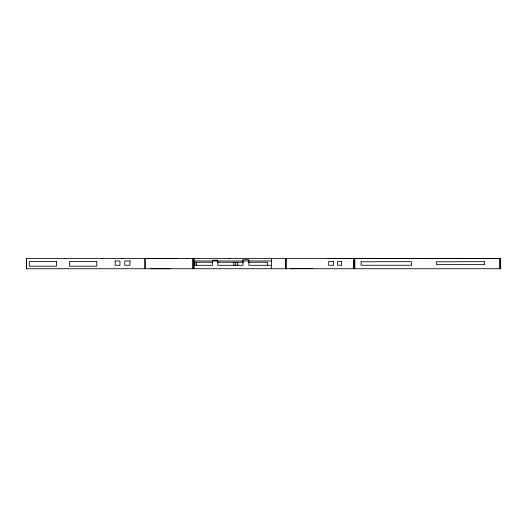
<?xml version="1.0" encoding="UTF-8"?>
<svg xmlns="http://www.w3.org/2000/svg" width="527" height="527" viewBox="0 0 527 527"><rect width="100%" height="100%" fill="white"/><g stroke="black" fill="none" stroke-linecap="round" stroke-linejoin="round"><path stroke-width="0.79" d="M353.841 268.737L353.887 258.559M150.959 258.474L158.317 258.493M353.703 268.737L353.821 260.127M423.971 258.375L327.254 258.454M353.841 258.559L354.809 258.559L354.809 268.737M423.425 258.493L500.65 258.493L500.65 268.737L26.35 268.737L26.35 258.447L500.597 258.441L500.597 268.737M193.989 260.977L271.82 260.977M193.29 262.262L212.651 262.262M217.526 262.262L243.382 262.262M248.224 262.262L267.597 262.262L267.597 265.503M193.989 265.298L212.467 265.298L212.467 260.233L217.789 260.233L217.789 265.298L242.973 265.298L242.973 259.725L248.856 259.725L248.856 265.298L271.385 265.298M290.258 268.526L312.583 268.526M150.946 268.671L170.307 268.671M196.393 262.262L196.624 265.503M237.73 262.262L237.842 265.503M499.425 258.408L499.425 268.737M286.484 258.474L286.484 268.737M285.529 258.474L285.529 268.737M285.482 258.474L285.482 268.737M271.385 258.401L271.385 268.737M235.826 262.413L235.826 265.377M233.784 262.262L233.784 265.503M230.042 258.447L228.942 258.447M194.911 262.413L194.911 265.377M193.989 258.461L193.989 268.737M193.732 258.447L193.732 268.737M192.546 258.461L192.546 268.737M187.546 258.447L186.499 258.447M177.263 258.428L145.228 258.428L145.228 268.737M149.747 258.447L148.383 258.447M144.813 258.428L144.813 268.737M123.173 258.467L121.427 258.467M102.436 258.447L101.632 258.447M65.289 258.447L64.439 258.447M26.521 258.447L26.521 268.737M115.196 261.524L115.182 265.265L119.912 265.265L120.004 260.97L115.196 260.97L115.196 261.524M333.637 261.405L333.598 265.259L328.617 265.259L328.69 261.432L333.637 261.405M361.16 261.781L361.015 265.259L411.692 265.259L411.218 261.636L361.16 261.781M130.077 260.97L129.853 265.265L124.701 265.265L124.939 260.97L130.077 260.97M341.555 261.366L337.596 261.385L337.649 265.259L341.707 265.259L341.555 261.366M484.241 261.695L436.303 261.781L436.475 264.646L484.609 264.646L484.241 261.695M56.547 261.623L29.255 261.623L29.255 266.201L56.547 266.201L56.547 261.623M96.77 261.623L69.386 261.623L69.386 266.201L96.77 266.201L96.77 261.623"/></g></svg>
